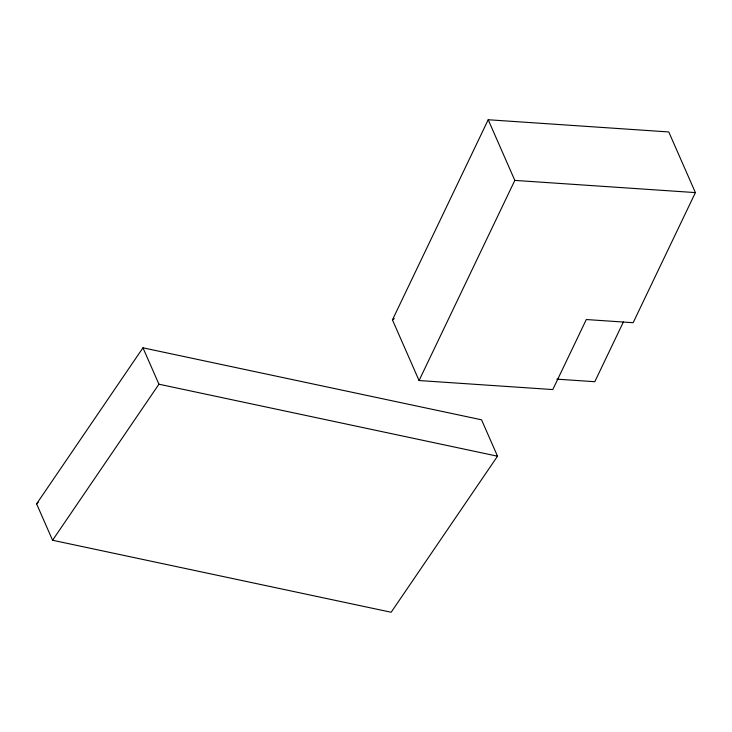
<?xml version="1.0" encoding="UTF-8"?>
<svg xmlns="http://www.w3.org/2000/svg" width="732" height="732" viewBox="0 0 732 732"><rect width="100%" height="100%" fill="white"/><g stroke="black" fill="none" stroke-linecap="round" stroke-linejoin="round"><path stroke-width="1.1" d="M392.443 319.884L488.207 119.746L668.774 131.952L695.4 192.598L633.143 322.702L586.305 319.536L552.788 389.57L419.061 380.539L392.443 319.884L394.264 318.53M419.061 380.539L514.825 180.401L488.207 119.746M623.38 321.979L594.796 381.711L556.869 379.149M36.6 503.863L142.96 347.819L481.555 419.811L497.522 456.201L391.163 612.254L52.576 540.253L36.6 503.863L38.229 502.289M52.576 540.253L158.935 384.209L142.96 347.819M514.825 180.401L695.4 192.598M158.935 384.209L497.522 456.201"/></g></svg>
